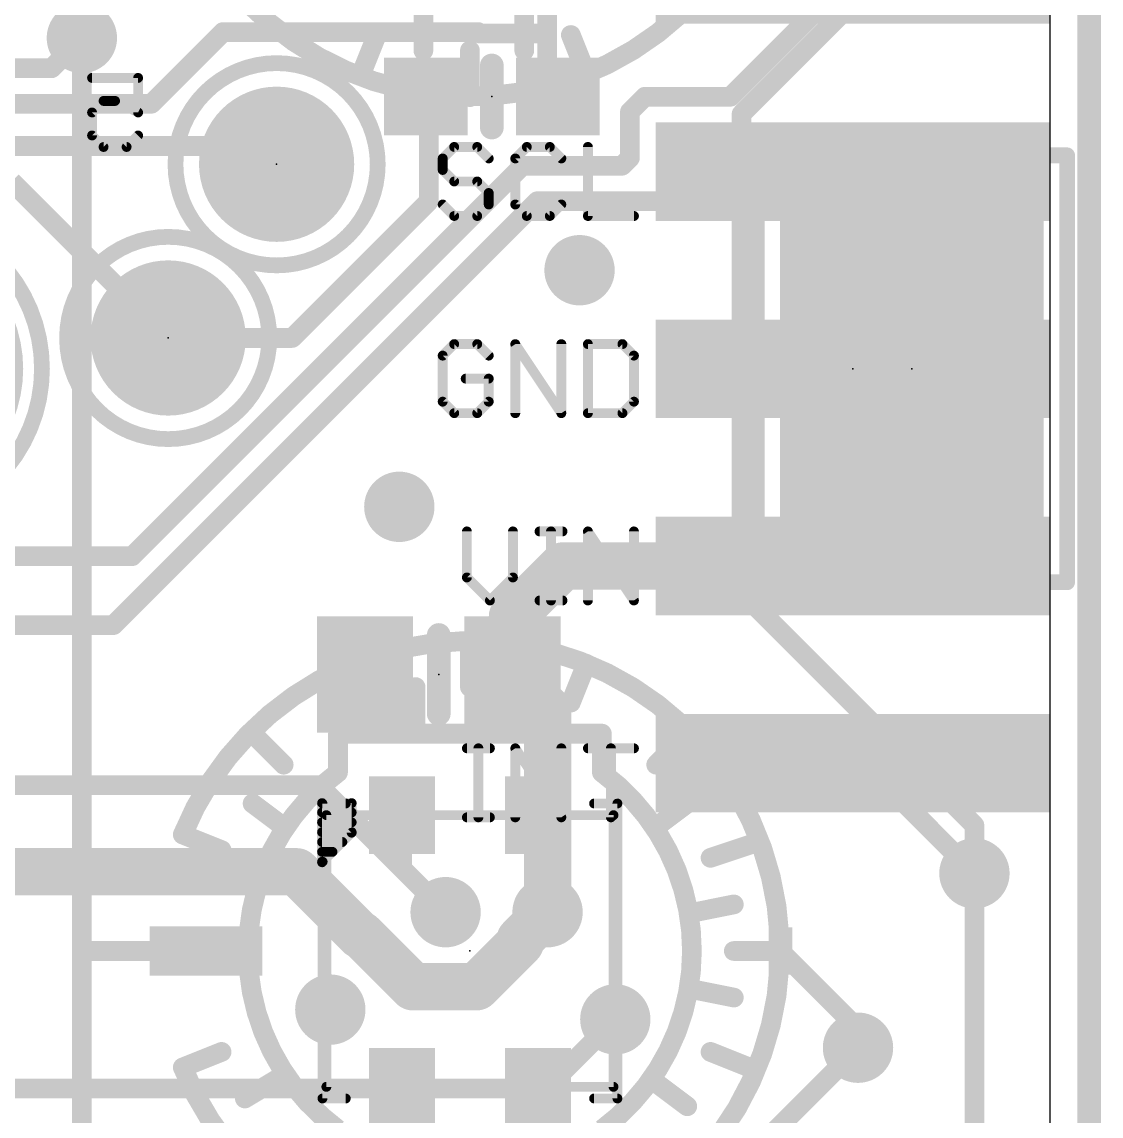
# Model space of a CAD drawing. Extents: x -30.6 to 30.6, y -30.6 to 30.6.
# Drawn here: x 16.73 to 30.63, y -9.63 to 4.47 of the extents above; entities that cross this region are included whole.
import ezdxf

# ---------------------------------------------------------------- set-up
doc = ezdxf.new("R2010")
doc.units = 0
for name, color, linetype in [('1', 12, 'CONTINUOUS'), ('16', 5, 'CONTINUOUS'), ('17', 110, 'CONTINUOUS'), ('18', 110, 'CONTINUOUS'), ('20', 53, 'CONTINUOUS'), ('21', 40, 'CONTINUOUS'), ('22', 53, 'CONTINUOUS'), ('23', 40, 'CONTINUOUS'), ('24', 6, 'CONTINUOUS')]:
    doc.layers.add(name, color=color, linetype=linetype)

# ---------------------------------------------------------------- blocks, each defined once
blk = doc.blocks.new('RECT')
blk.add_solid([(-0.5, -0.5), (0.5, -0.5), (-0.5, 0.5), (0.5, 0.5)])
blk = doc.blocks.new('PIE')
at = {"const_width": 0.5}
blk.add_lwpolyline([(0, -0.25, 1), (0, 0.25, 1), (0, -0.25)], format="xyb", dxfattribs=at)
blk = doc.blocks.new('ROUNDP')
at = {"const_width": 0.5}
blk.add_lwpolyline([(0, -0.25, 1), (0, 0.25, 1), (0, -0.25)], format="xyb", dxfattribs=at)
blk = doc.blocks.new('ROUNDV')
at = {"const_width": 0.5}
blk.add_lwpolyline([(0, -0.25, 1), (0, 0.25, 1), (0, -0.25)], format="xyb", dxfattribs=at)

msp = doc.modelspace()

# ---------------------------------------------------------------- linework, layer by layer
at = {"layer": '1'}
for points, const_width in [([(30.48, -30.48), (30.48, 30.48)], 0.3048), ([(17.526, 5.715), (17.526, 4.288)], 0.254), ([(25.8572, 3.5052), (27.432, 5.08)], 0.254), ([(23.495, 4.8209), (23.495, 4.318)], 0.254), ([(17.1096, 3.8716), (17.5, 4.262)], 0.254), ([(17.526, 4.288), (17.5, 4.262)], 0.254), ([(18.3953, 3.4144), (19.3191, 4.3382)], 0.254), ([(19.3191, 4.3382), (22.6063, 4.3382)], 0.254), ([(22.6063, 4.3382), (22.6265, 4.318)], 0.254), ([(22.6265, 4.318), (23.495, 4.318)], 0.254), ([(23.495, 4.318), (23.495, 3.645)], 0.254), ([(15.3054, 3.8716), (17.1096, 3.8716)], 0.254), ([(23.495, 3.645), (23.632, 3.508)], 0.254), ([(15.116, 3.4144), (18.3953, 3.4144)], 0.254), ([(21.971, 3.469), (21.932, 3.508)], 0.254), ([(21.971, 2.159), (21.971, 3.469)], 0.254), ([(24.5618, 3.3118), (24.7552, 3.5052)], 0.254), ([(24.7552, 3.5052), (25.8572, 3.5052)], 0.254), ([(24.5618, 2.7178), (24.5618, 3.3118)], 0.254), ([(13.5266, 2.8702), (19.7738, 2.8702)], 0.254), ([(19.7738, 2.8702), (20.009, 2.635)], 0.254), ([(24.4602, 2.6162), (24.5618, 2.7178)], 0.254), ([(18.1494, -2.413), (23.1786, 2.6162)], 0.254), ([(23.1786, 2.6162), (24.4602, 2.6162)], 0.254), ([(16.596, 2.413), (18.612, 0.397)], 0.254), ([(27.051, 2.159), (27.432, 2.54)], 0.254), ([(17.907, -3.302), (23.368, 2.159)], 0.254), ([(20.209, 0.397), (21.971, 2.159)], 0.254), ([(23.368, 2.159), (27.051, 2.159)], 0.254), ([(18.612, 0.397), (20.209, 0.397)], 0.254), ([(23.698, -2.54), (23.048, -3.19)], 0.6096), ([(27.432, -2.54), (23.698, -2.54)], 0.6096), ([(15.621, -2.413), (18.1494, -2.413)], 0.254), ([(23.048, -3.19), (23.048, -3.937)], 0.6096), ([(16.1066, -3.302), (17.907, -3.302)], 0.254), ([(23.5, -4.389), (23.048, -3.937)], 0.6096), ([(23.5, -7), (23.5, -4.389)], 0.6096), ([(27.58, -5.08), (27.432, -5.08)], 0.254), ([(29, -6.5), (27.58, -5.08)], 0.254), ([(-15.873, -5.365), (20.5514, -5.365)], 0.254), ([(20.5514, -5.365), (22.1864, -7)], 0.254), ([(20.2678, -6.4796), (8.9228, -6.4796)], 0.6096), ([(21.082, -7.2938), (20.2678, -6.4796)], 0.6096), ([(29, -10.878), (29, -6.5)], 0.254), ([(23.5, -7), (23.1476, -7.3524)], 0.6096), ([(21.0991, -7.2938), (21.082, -7.2938)], 0.6096), ([(21.7665, -7.9612), (21.0991, -7.2938)], 0.6096), ([(23.1476, -7.3524), (23.1476, -7.3981)], 0.6096), ([(23.1476, -7.3981), (22.5845, -7.9612)], 0.6096), ([(22.5845, -7.9612), (21.7665, -7.9612)], 0.6096), ([(23.483, -9.271), (24.373, -8.381)], 0.254), ([(25.24, -11.006), (27.5, -8.746)], 0.254), ([(12.319, -9.271), (23.483, -9.271)], 0.254)]:
    msp.add_lwpolyline(points, dxfattribs=dict(at, const_width=const_width))
for points, const_width in [([(17.4551, 4.3069, 1), (17.5449, 4.2171)], 0.127), ([(17.5449, 4.2171, 1), (17.4551, 4.3069)], 0.127), ([(17.5709, 4.2431, 1), (17.4811, 4.3329)], 0.127), ([(19.3191, 4.4017, 1), (19.3191, 4.2747)], 0.127), ([(19.364, 4.2933, 1), (19.2742, 4.3831)], 0.127), ([(22.6512, 4.3831, 1), (22.5614, 4.2933)], 0.127), ([(22.6265, 4.3815, 1), (22.6265, 4.2545)], 0.127), ([(22.5816, 4.2731, 1), (22.6714, 4.3629)], 0.127), ([(22.6063, 4.2747, 1), (22.6063, 4.4017)], 0.127), ([(23.5585, 4.318, 1), (23.4315, 4.318)], 0.127), ([(23.4315, 4.318, 1), (23.5585, 4.318)], 0.127), ([(23.495, 4.2545, 1), (23.495, 4.3815)], 0.127), ([(17.4625, 4.288, 1), (17.5895, 4.288)], 0.127), ([(17.0647, 3.9165, 1), (17.1545, 3.8267)], 0.127), ([(17.1096, 3.8081, 1), (17.1096, 3.9351)], 0.127), ([(23.5399, 3.6899, 1), (23.4501, 3.6001)], 0.127), ([(23.4315, 3.645, 1), (23.5585, 3.645)], 0.127), ([(18.3953, 3.3509, 1), (18.3953, 3.4779)], 0.127), ([(21.9769, 3.5529, 1), (21.8871, 3.4631)], 0.127), ([(22.0345, 3.469, 1), (21.9075, 3.469)], 0.127), ([(21.9261, 3.4241, 1), (22.0159, 3.5139)], 0.127), ([(23.5871, 3.4631, 1), (23.6769, 3.5529)], 0.127), ([(24.7552, 3.5687, 1), (24.7552, 3.4417)], 0.127), ([(24.8001, 3.4603, 1), (24.7103, 3.5501)], 0.127), ([(25.8123, 3.5501, 1), (25.9021, 3.4603)], 0.127), ([(25.8572, 3.4417, 1), (25.8572, 3.5687)], 0.127), ([(18.3504, 3.4593, 1), (18.4402, 3.3695)], 0.127), ([(24.6253, 3.3118, 1), (24.4983, 3.3118)], 0.127), ([(24.5169, 3.3567, 1), (24.6067, 3.2669)], 0.127), ([(19.8187, 2.9151, 1), (19.7289, 2.8253)], 0.127), ([(19.7738, 2.8067, 1), (19.7738, 2.9337)], 0.127), ([(24.6067, 2.6729, 1), (24.5169, 2.7627)], 0.127), ([(19.9641, 2.5901, 1), (20.0539, 2.6799)], 0.127), ([(23.1786, 2.6797, 1), (23.1786, 2.5527)], 0.127), ([(23.2235, 2.5713, 1), (23.1337, 2.6611)], 0.127), ([(24.4153, 2.6611, 1), (24.5051, 2.5713)], 0.127), ([(24.4602, 2.5527, 1), (24.4602, 2.6797)], 0.127), ([(24.4983, 2.7178, 1), (24.6253, 2.7178)], 0.127), ([(27.4769, 2.4951, 1), (27.3871, 2.5849)], 0.127), ([(22.0159, 2.1141, 1), (21.9261, 2.2039)], 0.127), ([(23.368, 2.2225, 1), (23.368, 2.0955)], 0.127), ([(23.4129, 2.1141, 1), (23.3231, 2.2039)], 0.127), ([(27.0061, 2.2039, 1), (27.0959, 2.1141)], 0.127), ([(27.051, 2.0955, 1), (27.051, 2.2225)], 0.127), ([(21.9075, 2.159, 1), (22.0345, 2.159)], 0.127), ([(18.612, 0.4605, 1), (18.612, 0.3335)], 0.127), ([(18.5671, 0.3521, 1), (18.6569, 0.4419)], 0.127), ([(20.1641, 0.4419, 1), (20.2539, 0.3521)], 0.127), ([(20.209, 0.3335, 1), (20.209, 0.4605)], 0.127), ([(23.698, -2.3876, 1), (23.698, -2.6924)], 0.3048), ([(23.8058, -2.6478, 1), (23.5902, -2.4322)], 0.3048), ([(27.432, -2.6924, 1), (27.432, -2.3876)], 0.3048), ([(18.1045, -2.3681, 1), (18.1943, -2.4579)], 0.127), ([(18.1494, -2.4765, 1), (18.1494, -2.3495)], 0.127), ([(22.9402, -3.0822, 1), (23.1558, -3.2978)], 0.3048), ([(23.2004, -3.19, 1), (22.8956, -3.19)], 0.3048), ([(17.8621, -3.2571, 1), (17.9519, -3.3469)], 0.127), ([(17.907, -3.3655, 1), (17.907, -3.2385)], 0.127), ([(23.1558, -3.8292, 1), (22.9402, -4.0448)], 0.3048), ([(22.8956, -3.937, 1), (23.2004, -3.937)], 0.3048), ([(23.6524, -4.389, 1), (23.3476, -4.389)], 0.3048), ([(23.3922, -4.4968, 1), (23.6078, -4.2812)], 0.3048), ([(27.432, -5.0165, 1), (27.432, -5.1435)], 0.127), ([(27.6249, -5.0351, 1), (27.5351, -5.1249)], 0.127), ([(27.58, -5.1435, 1), (27.58, -5.0165)], 0.127), ([(20.5963, -5.3201, 1), (20.5065, -5.4099)], 0.127), ([(20.5514, -5.4285, 1), (20.5514, -5.3015)], 0.127), ([(20.3756, -6.3718, 1), (20.16, -6.5874)], 0.3048), ([(20.2678, -6.632, 1), (20.2678, -6.3272)], 0.3048), ([(29.0635, -6.5, 1), (28.9365, -6.5)], 0.127), ([(28.9551, -6.5449, 1), (29.0449, -6.4551)], 0.127), ([(23.6078, -7.1078, 1), (23.3922, -6.8922)], 0.3048), ([(22.1415, -7.0449, 1), (22.2313, -6.9551)], 0.127), ([(23.3476, -7, 1), (23.6524, -7)], 0.3048), ([(21.082, -7.1414, 1), (21.082, -7.4462)], 0.3048), ([(21.2069, -7.186, 1), (20.9914, -7.4016)], 0.3048), ([(20.9742, -7.4016, 1), (21.1898, -7.186)], 0.3048), ([(21.0991, -7.4462, 1), (21.0991, -7.1414)], 0.3048), ([(23.3, -7.3524, 1), (22.9952, -7.3524)], 0.3048), ([(23.0398, -7.2446, 1), (23.2554, -7.4602)], 0.3048), ([(23.2554, -7.5059, 1), (23.0398, -7.2904)], 0.3048), ([(22.9952, -7.3981, 1), (23.3, -7.3981)], 0.3048), ([(21.7665, -7.8088, 1), (21.7665, -8.1136)], 0.3048), ([(21.6588, -8.069, 1), (21.8743, -7.8534)], 0.3048), ([(22.4768, -7.8534, 1), (22.6923, -8.069)], 0.3048), ([(22.5845, -8.1136, 1), (22.5845, -7.8088)], 0.3048), ([(24.4179, -8.4259, 1), (24.3281, -8.3361)], 0.127), ([(27.5449, -8.7909, 1), (27.4551, -8.7011)], 0.127), ([(23.483, -9.3345, 1), (23.483, -9.2075)], 0.127), ([(23.4381, -9.2261, 1), (23.5279, -9.3159)], 0.127)]:
    msp.add_lwpolyline(points, format="xyb", dxfattribs=dict(at, const_width=const_width))
at = {"layer": '16'}
for points, const_width in [([(30.48, -30.48), (30.48, 30.48)], 0.3048), ([(17.5, 7.5), (17.5, 4.262)], 0.254), ([(26, 3.2822), (28.2584, 5.5406)], 0.254), ([(21.9, 4.7), (21.9, 4.1)], 0.254), ([(23.2, 4.7), (23.2, 4.1)], 0.254), ([(17.5, 4.262), (17.5, -7.5)], 0.254), ([(21.1, 3.8), (21.3, 4.3)], 0.254), ([(24, 3.8), (23.8, 4.3)], 0.254), ([(22.5, 3.5), (22.5, 4.1)], 0.254), ([(26, -2.881), (26, 3.2822)], 0.254), ([(29, -5.881), (26, -2.881)], 0.254), ([(22.5, -3.5), (22.5, -4.1)], 0.254), ([(21, -3.8), (21.2, -4.3)], 0.254), ([(24, -3.8), (23.8, -4.3)], 0.254), ([(21.8, -4.7), (21.8, -4.1)], 0.254), ([(23.2, -4.7), (23.2, -4.1)], 0.254), ([(19.7, -4.7), (20.1, -5.1)], 0.254), ([(20.8, -5.2), (20.8, -4.7)], 0.254), ([(21.8, -4.7), (20.8, -4.7)], 0.254), ([(23.2, -4.7), (21.8, -4.7)], 0.254), ([(24.2, -4.7), (23.2, -4.7)], 0.254), ([(24.2, -5.2), (24.2, -4.7)], 0.254), ([(25.3, -4.7), (24.9, -5.1)], 0.254), ([(20.1, -5.9), (19.7, -5.6)], 0.254), ([(23.5, -5.875), (23.375, -5.75)], 0.6096), ([(24.9, -5.9), (25.3, -5.6)], 0.254), ([(21.625, -5.75), (21.625, -6.4386)], 0.254), ([(23.5, -7), (23.5, -5.875)], 0.6096), ([(29, -5.881), (29, -6.5)], 0.254), ([(18.8, -6), (19.3, -6.2)], 0.254), ([(26.2, -6.1), (25.6, -6.3)], 0.254), ([(21.625, -6.4386), (22.1864, -7)], 0.254), ([(25.4, -7), (25.9, -6.9)], 0.254), ([(17.5, -7.5), (17.5, -22)], 0.254), ([(19.1, -7.5), (17.5, -7.5)], 0.254), ([(26.5, -7.5), (25.9, -7.5)], 0.254), ([(26.5, -7.5), (27.5, -8.5)], 0.254), ([(25.4, -8), (25.9, -8.1)], 0.254), ([(23.504, -9.25), (24.373, -8.381)], 0.254), ([(27.5, -8.5), (27.5, -8.746)], 0.254), ([(18.8, -9), (19.3, -8.8)], 0.254), ([(26.1, -9), (25.6, -8.8)], 0.254), ([(20.1, -9.1), (19.6, -9.4)], 0.254), ([(23.375, -9.25), (23.504, -9.25)], 0.254), ([(24.9, -9.2), (25.3, -9.5)], 0.254)]:
    msp.add_lwpolyline(points, dxfattribs=dict(at, const_width=const_width))
for points, const_width in [([(18.8, 6, 5.1283), (18.8, 9)], 0.254), ([(17.5635, 4.262, 1), (17.4365, 4.262)], 0.127), ([(21.359, 4.2764, 1), (21.241, 4.3236)], 0.127), ([(23.859, 4.3236, 1), (23.741, 4.2764)], 0.127), ([(17.4365, 4.262, 1), (17.5635, 4.262)], 0.127), ([(21.8365, 4.1, 1), (21.9635, 4.1)], 0.127), ([(22.5635, 4.1, 1), (22.4365, 4.1)], 0.127), ([(23.1365, 4.1, 1), (23.2635, 4.1)], 0.127), ([(21.041, 3.8236, 1), (21.159, 3.7764)], 0.127), ([(23.941, 3.7764, 1), (24.059, 3.8236)], 0.127), ([(22.4365, 3.5, 1), (22.5635, 3.5)], 0.127), ([(26.0635, 3.2822, 1), (25.9365, 3.2822)], 0.127), ([(25.9551, 3.3271, 1), (26.0449, 3.2373)], 0.127), ([(26.0449, -2.8361, 1), (25.9551, -2.9259)], 0.127), ([(25.9365, -2.881, 1), (26.0635, -2.881)], 0.127), ([(18.8, -9, 5.1283), (18.8, -6)], 0.254), ([(22.5635, -3.5, 1), (22.4365, -3.5)], 0.127), ([(21.059, -3.7764, 1), (20.941, -3.8236)], 0.127), ([(24.059, -3.8236, 1), (23.941, -3.7764)], 0.127), ([(21.8635, -4.1, 1), (21.7365, -4.1)], 0.127), ([(22.4365, -4.1, 1), (22.5635, -4.1)], 0.127), ([(23.2635, -4.1, 1), (23.1365, -4.1)], 0.127), ([(21.141, -4.3236, 1), (21.259, -4.2764)], 0.127), ([(23.741, -4.2764, 1), (23.859, -4.3236)], 0.127), ([(19.7449, -4.6551, 1), (19.6551, -4.7449)], 0.127), ([(20.8635, -4.7, 1), (20.7365, -4.7)], 0.127), ([(20.8, -4.6365, 1), (20.8, -4.7635)], 0.127), ([(21.8, -4.6365, 1), (21.8, -4.7635)], 0.127), ([(21.7365, -4.7, 1), (21.8635, -4.7)], 0.127), ([(21.8, -4.7635, 1), (21.8, -4.6365)], 0.127), ([(23.2, -4.6365, 1), (23.2, -4.7635)], 0.127), ([(23.1365, -4.7, 1), (23.2635, -4.7)], 0.127), ([(23.2, -4.7635, 1), (23.2, -4.6365)], 0.127), ([(24.2635, -4.7, 1), (24.1365, -4.7)], 0.127), ([(24.2, -4.7635, 1), (24.2, -4.6365)], 0.127), ([(25.3449, -4.7449, 1), (25.2551, -4.6551)], 0.127), ([(20.8, -5.2, 0.5044), (20.8, -9.8)], 0.254), ([(20.0551, -5.1449, 1), (20.1449, -5.0551)], 0.127), ([(20.8377, -5.2511, 1), (20.7623, -5.1489)], 0.127), ([(24.2, -9.8, 0.5044), (24.2, -5.2)], 0.254), ([(24.2377, -5.1489, 1), (24.1623, -5.2511)], 0.127), ([(24.8551, -5.0551, 1), (24.9449, -5.1449)], 0.127), ([(20.7365, -5.2, 1), (20.8635, -5.2)], 0.127), ([(24.1365, -5.2, 1), (24.2635, -5.2)], 0.127), ([(19.7381, -5.5492, 1), (19.6619, -5.6508)], 0.127), ([(23.4828, -5.6422, 1), (23.2672, -5.8578)], 0.3048), ([(25.3381, -5.6508, 1), (25.2619, -5.5492)], 0.127), ([(21.6885, -5.75, 1), (21.5615, -5.75)], 0.127), ([(23.6524, -5.875, 1), (23.3476, -5.875)], 0.3048), ([(23.3922, -5.9828, 1), (23.6078, -5.7672)], 0.3048), ([(29.0635, -5.881, 1), (28.9365, -5.881)], 0.127), ([(28.9551, -5.9259, 1), (29.0449, -5.8361)], 0.127), ([(18.8236, -5.941, 1), (18.7764, -6.059)], 0.127), ([(18.7412, -5.9761, 1), (18.8588, -6.0239)], 0.127), ([(20.0619, -5.9508, 1), (20.1381, -5.8492)], 0.127), ([(24.8619, -5.8492, 1), (24.9381, -5.9508)], 0.127), ([(26.2201, -6.1602, 1), (26.1799, -6.0398)], 0.127), ([(19.2764, -6.259, 1), (19.3236, -6.141)], 0.127), ([(25.5799, -6.2398, 1), (25.6201, -6.3602)], 0.127), ([(21.6699, -6.3937, 1), (21.5801, -6.4835)], 0.127), ([(21.5615, -6.4386, 1), (21.6885, -6.4386)], 0.127), ([(28.9365, -6.5, 1), (29.0635, -6.5)], 0.127), ([(22.1415, -7.0449, 1), (22.2313, -6.9551)], 0.127), ([(23.3476, -7, 1), (23.6524, -7)], 0.3048), ([(25.3875, -6.9377, 1), (25.4125, -7.0623)], 0.127), ([(25.9125, -6.9623, 1), (25.8875, -6.8377)], 0.127), ([(17.5635, -7.5, 1), (17.4365, -7.5)], 0.127), ([(17.5, -7.4365, 1), (17.5, -7.5635)], 0.127), ([(17.4365, -7.5, 1), (17.5635, -7.5)], 0.127), ([(19.1, -7.5635, 1), (19.1, -7.4365)], 0.127), ([(25.9, -7.4365, 1), (25.9, -7.5635)], 0.127), ([(26.5449, -7.4551, 1), (26.4551, -7.5449)], 0.127), ([(26.5, -7.5635, 1), (26.5, -7.4365)], 0.127), ([(25.4125, -7.9377, 1), (25.3875, -8.0623)], 0.127), ([(25.8875, -8.1623, 1), (25.9125, -8.0377)], 0.127), ([(24.4179, -8.4259, 1), (24.3281, -8.3361)], 0.127), ([(27.5635, -8.5, 1), (27.4365, -8.5)], 0.127), ([(27.4551, -8.5449, 1), (27.5449, -8.4551)], 0.127), ([(19.3236, -8.859, 1), (19.2764, -8.741)], 0.127), ([(25.6236, -8.741, 1), (25.5764, -8.859)], 0.127), ([(27.4365, -8.746, 1), (27.5635, -8.746)], 0.127), ([(18.8588, -8.9761, 1), (18.7412, -9.0239)], 0.127), ([(18.7764, -8.941, 1), (18.8236, -9.059)], 0.127), ([(26.0764, -9.059, 1), (26.1236, -8.941)], 0.127), ([(20.1327, -9.1545, 1), (20.0673, -9.0455)], 0.127), ([(23.375, -9.1865, 1), (23.375, -9.3135)], 0.127), ([(23.4591, -9.2051, 1), (23.5489, -9.2949)], 0.127), ([(23.504, -9.3135, 1), (23.504, -9.1865)], 0.127), ([(24.9381, -9.1492, 1), (24.8619, -9.2508)], 0.127), ([(19.5673, -9.3455, 1), (19.6327, -9.4545)], 0.127), ([(25.2619, -9.5508, 1), (25.3381, -9.4492)], 0.127)]:
    msp.add_lwpolyline(points, format="xyb", dxfattribs=dict(at, const_width=const_width))
at = {"layer": '20'}
msp.add_line((29.972, 30.028), (29.972, -29.972), dxfattribs=at)
at = {"layer": '21'}
for points, const_width in [([(20.009, 1.3321, 1), (20.009, 3.9379, 1), (20.009, 1.3321)], 0.2032), ([(22.8582, 3.908, 1), (22.7058, 3.908)], 0.1524), ([(22.7058, 3.108, 1), (22.8582, 3.108)], 0.1524), ([(22.2972, 2.89, 1), (22.2972, 2.8265)], 0.0635), ([(22.3197, 2.8358, 1), (22.2748, 2.8807)], 0.0635), ([(22.6163, 2.8807, 1), (22.5714, 2.8358)], 0.0635), ([(22.5938, 2.8265, 1), (22.5938, 2.89)], 0.0635), ([(23.2328, 2.89, 1), (23.2328, 2.8265)], 0.0635), ([(23.2552, 2.8358, 1), (23.2103, 2.8807)], 0.0635), ([(23.5518, 2.8807, 1), (23.5069, 2.8358)], 0.0635), ([(23.5293, 2.8265, 1), (23.5293, 2.89)], 0.0635), ([(24.0517, 2.8583, 1), (23.9882, 2.8583)], 0.0635), ([(22.1807, 2.71, 1), (22.1172, 2.71)], 0.0635), ([(22.1265, 2.7324, 1), (22.1714, 2.6875)], 0.0635), ([(22.7197, 2.6875, 1), (22.7646, 2.7324)], 0.0635), ([(23.1162, 2.71, 1), (23.0527, 2.71)], 0.0635), ([(23.062, 2.7324, 1), (23.1069, 2.6875)], 0.0635), ([(23.6552, 2.6875, 1), (23.7001, 2.7324)], 0.0635), ([(22.1172, 2.5617, 1), (22.1807, 2.5617)], 0.0635), ([(22.1714, 2.5841, 1), (22.1265, 2.5392)], 0.0635), ([(22.2972, 2.4451, 1), (22.2972, 2.3816)], 0.0635), ([(22.2748, 2.3909, 1), (22.3197, 2.4358)], 0.0635), ([(22.6163, 2.4358, 1), (22.5714, 2.3909)], 0.0635), ([(22.5938, 2.3816, 1), (22.5938, 2.4451)], 0.0635), ([(22.7739, 2.2651, 1), (22.7104, 2.2651)], 0.0635), ([(22.7197, 2.2426, 1), (22.7646, 2.2875)], 0.0635), ([(22.1714, 2.1392, 1), (22.1265, 2.0943)], 0.0635), ([(22.7104, 2.1168, 1), (22.7739, 2.1168)], 0.0635), ([(22.7646, 2.0943, 1), (22.7197, 2.1392)], 0.0635), ([(23.1069, 2.1392, 1), (23.062, 2.0943)], 0.0635), ([(23.0527, 2.1168, 1), (23.1162, 2.1168)], 0.0635), ([(23.7001, 2.0943, 1), (23.6552, 2.1392)], 0.0635), ([(22.2972, 2.0003, 1), (22.2972, 1.9368)], 0.0635), ([(22.2748, 1.946, 1), (22.3197, 1.991)], 0.0635), ([(22.5714, 1.991, 1), (22.6163, 1.946)], 0.0635), ([(22.5938, 1.9368, 1), (22.5938, 2.0003)], 0.0635), ([(23.2328, 2.0003, 1), (23.2328, 1.9368)], 0.0635), ([(23.2103, 1.946, 1), (23.2552, 1.991)], 0.0635), ([(23.5069, 1.991, 1), (23.5518, 1.946)], 0.0635), ([(23.5293, 1.9368, 1), (23.5293, 2.0003)], 0.0635), ([(24.02, 2.0003, 1), (24.02, 1.9368)], 0.0635), ([(23.9882, 1.9685, 1), (24.0517, 1.9685)], 0.0635), ([(24.6132, 1.9368, 1), (24.6132, 2.0003)], 0.0635), ([(18.612, -0.9059, 1), (18.612, 1.6999, 1), (18.612, -0.9059)], 0.2032), ([(22.2972, 0.35, 1), (22.2972, 0.2865)], 0.0635), ([(22.3197, 0.2958, 1), (22.2748, 0.3407)], 0.0635), ([(22.6163, 0.3407, 1), (22.5714, 0.2958)], 0.0635), ([(22.5938, 0.2865, 1), (22.5938, 0.35)], 0.0635), ([(23.1109, 0.3359, 1), (23.058, 0.3006)], 0.0635), ([(23.1162, 0.3183, 1), (23.0527, 0.3183)], 0.0635), ([(23.7094, 0.3183, 1), (23.6459, 0.3183)], 0.0635), ([(24.0517, 0.3183, 1), (23.9882, 0.3183)], 0.0635), ([(24.02, 0.35, 1), (24.02, 0.2865)], 0.0635), ([(24.4873, 0.3407, 1), (24.4424, 0.2958)], 0.0635), ([(24.4649, 0.2865, 1), (24.4649, 0.35)], 0.0635), ([(22.1807, 0.17, 1), (22.1172, 0.17)], 0.0635), ([(22.1265, 0.1924, 1), (22.1714, 0.1475)], 0.0635), ([(22.7197, 0.1475, 1), (22.7646, 0.1924)], 0.0635), ([(24.6449, 0.17, 1), (24.5814, 0.17)], 0.0635), ([(24.5907, 0.1475, 1), (24.6356, 0.1924)], 0.0635), ([(22.4455, -0.0949, 1), (22.4455, -0.1584)], 0.0635), ([(22.7739, -0.1266, 1), (22.7104, -0.1266)], 0.0635), ([(22.7421, -0.1584, 1), (22.7421, -0.0949)], 0.0635), ([(22.1172, -0.4232, 1), (22.1807, -0.4232)], 0.0635), ([(22.1714, -0.4008, 1), (22.1265, -0.4457)], 0.0635), ([(22.7104, -0.4232, 1), (22.7739, -0.4232)], 0.0635), ([(22.7646, -0.4457, 1), (22.7197, -0.4008)], 0.0635), ([(24.5814, -0.4232, 1), (24.6449, -0.4232)], 0.0635), ([(24.6356, -0.4457, 1), (24.5907, -0.4008)], 0.0635), ([(22.2972, -0.5397, 1), (22.2972, -0.6033)], 0.0635), ([(22.2748, -0.594, 1), (22.3197, -0.549)], 0.0635), ([(22.5714, -0.549, 1), (22.6163, -0.594)], 0.0635), ([(22.5938, -0.6033, 1), (22.5938, -0.5397)], 0.0635), ([(23.0527, -0.5715, 1), (23.1162, -0.5715)], 0.0635), ([(23.6459, -0.5715, 1), (23.7094, -0.5715)], 0.0635), ([(23.6512, -0.5891, 1), (23.7041, -0.5539)], 0.0635), ([(24.02, -0.5397, 1), (24.02, -0.6033)], 0.0635), ([(23.9882, -0.5715, 1), (24.0517, -0.5715)], 0.0635), ([(24.4424, -0.549, 1), (24.4873, -0.594)], 0.0635), ([(24.4649, -0.6033, 1), (24.4649, -0.5397)], 0.0635), ([(22.4925, -2.0947, 1), (22.429, -2.0947)], 0.0635), ([(23.0857, -2.0947, 1), (23.0222, -2.0947)], 0.0635), ([(23.3963, -2.063, 1), (23.3963, -2.1265)], 0.0635), ([(23.5763, -2.0947, 1), (23.5128, -2.0947)], 0.0635), ([(23.6929, -2.1265, 1), (23.6929, -2.063)], 0.0635), ([(24.0517, -2.0947, 1), (23.9882, -2.0947)], 0.0635), ([(24.0464, -2.0771, 1), (23.9936, -2.1124)], 0.0635), ([(24.6449, -2.0947, 1), (24.5814, -2.0947)], 0.0635), ([(22.429, -2.6879, 1), (22.4925, -2.6879)], 0.0635), ([(22.4832, -2.6655, 1), (22.4383, -2.7104)], 0.0635), ([(23.0222, -2.6879, 1), (23.0857, -2.6879)], 0.0635), ([(23.0764, -2.7104, 1), (23.0315, -2.6655)], 0.0635), ([(22.7349, -2.962, 1), (22.7798, -3.007)], 0.0635), ([(22.7349, -3.007, 1), (22.7798, -2.962)], 0.0635), ([(23.3963, -2.9527, 1), (23.3963, -3.0163)], 0.0635), ([(23.5128, -2.9845, 1), (23.5763, -2.9845)], 0.0635), ([(23.6929, -3.0163, 1), (23.6929, -2.9527)], 0.0635), ([(23.9882, -2.9845, 1), (24.0517, -2.9845)], 0.0635), ([(24.5814, -2.9845, 1), (24.6449, -2.9845)], 0.0635), ([(24.5867, -3.0021, 1), (24.6396, -2.9669)], 0.0635), ([(22.1742, -3.429, 1), (22.0218, -3.429)], 0.1524), ([(22.0218, -4.445, 1), (22.1742, -4.445)], 0.1524), ([(22.4608, -4.857, 1), (22.4608, -4.9205)], 0.0635), ([(22.6408, -4.8887, 1), (22.5773, -4.8887)], 0.0635), ([(22.7574, -4.9205, 1), (22.7574, -4.857)], 0.0635), ([(23.1109, -4.8711, 1), (23.058, -4.9064)], 0.0635), ([(23.1162, -4.8887, 1), (23.0527, -4.8887)], 0.0635), ([(23.7094, -4.8887, 1), (23.6459, -4.8887)], 0.0635), ([(24.02, -4.857, 1), (24.02, -4.9205)], 0.0635), ([(24.3483, -4.8887, 1), (24.2848, -4.8887)], 0.0635), ([(24.6132, -4.9205, 1), (24.6132, -4.857)], 0.0635), ([(22.4608, -5.7468, 1), (22.4608, -5.8102)], 0.0635), ([(22.5773, -5.7785, 1), (22.6408, -5.7785)], 0.0635), ([(22.7574, -5.8102, 1), (22.7574, -5.7468)], 0.0635), ([(23.0527, -5.7785, 1), (23.1162, -5.7785)], 0.0635), ([(23.6459, -5.7785, 1), (23.7094, -5.7785)], 0.0635), ([(23.6512, -5.7961, 1), (23.704, -5.7609)], 0.0635), ([(24.2848, -5.7785, 1), (24.3483, -5.7785)], 0.0635)]:
    msp.add_lwpolyline(points, format="xyb", dxfattribs=dict(at, const_width=const_width))
for points, const_width in [([(22.782, 3.908), (22.782, 3.108)], 0.3048), ([(22.2972, 2.8583), (22.1489, 2.71)], 0.127), ([(22.5938, 2.8583), (22.2972, 2.8583)], 0.127), ([(22.7421, 2.71), (22.5938, 2.8583)], 0.127), ([(23.2328, 2.8583), (23.0845, 2.71)], 0.127), ([(23.5293, 2.8583), (23.2328, 2.8583)], 0.127), ([(23.6776, 2.71), (23.5293, 2.8583)], 0.127), ([(24.02, 2.8583), (24.02, 1.9685)], 0.127), ([(22.1489, 2.71), (22.1489, 2.5617)], 0.127), ([(23.0845, 2.71), (23.0845, 2.1168)], 0.127), ([(22.1489, 2.5617), (22.2972, 2.4134)], 0.127), ([(22.2972, 2.4134), (22.5938, 2.4134)], 0.127), ([(22.5938, 2.4134), (22.7421, 2.2651)], 0.127), ([(22.7421, 2.2651), (22.7421, 2.1168)], 0.127), ([(22.2972, 1.9685), (22.1489, 2.1168)], 0.127), ([(22.7421, 2.1168), (22.5938, 1.9685)], 0.127), ([(23.0845, 2.1168), (23.2328, 1.9685)], 0.127), ([(23.5293, 1.9685), (23.6776, 2.1168)], 0.127), ([(22.5938, 1.9685), (22.2972, 1.9685)], 0.127), ([(23.2328, 1.9685), (23.5293, 1.9685)], 0.127), ([(24.02, 1.9685), (24.6132, 1.9685)], 0.127), ([(22.2972, 0.3183), (22.1489, 0.17)], 0.127), ([(22.5938, 0.3183), (22.2972, 0.3183)], 0.127), ([(22.7421, 0.17), (22.5938, 0.3183)], 0.127), ([(23.0845, -0.5715), (23.0845, 0.3183)], 0.127), ([(23.0845, 0.3183), (23.6776, -0.5715)], 0.127), ([(23.6776, -0.5715), (23.6776, 0.3183)], 0.127), ([(24.02, 0.3183), (24.02, -0.5715)], 0.127), ([(24.4649, 0.3183), (24.02, 0.3183)], 0.127), ([(24.6132, 0.17), (24.4649, 0.3183)], 0.127), ([(22.1489, 0.17), (22.1489, -0.4232)], 0.127), ([(24.6132, -0.4232), (24.6132, 0.17)], 0.127), ([(22.7421, -0.1266), (22.4455, -0.1266)], 0.127), ([(22.7421, -0.4232), (22.7421, -0.1266)], 0.127), ([(22.1489, -0.4232), (22.2972, -0.5715)], 0.127), ([(22.5938, -0.5715), (22.7421, -0.4232)], 0.127), ([(24.4649, -0.5715), (24.6132, -0.4232)], 0.127), ([(22.2972, -0.5715), (22.5938, -0.5715)], 0.127), ([(24.02, -0.5715), (24.4649, -0.5715)], 0.127), ([(22.4608, -2.0947), (22.4608, -2.6879)], 0.127), ([(23.054, -2.6879), (23.054, -2.0947)], 0.127), ([(23.3963, -2.0947), (23.6929, -2.0947)], 0.127), ([(23.5446, -2.9845), (23.5446, -2.0947)], 0.127), ([(24.02, -2.9845), (24.02, -2.0947)], 0.127), ([(24.02, -2.0947), (24.6132, -2.9845)], 0.127), ([(24.6132, -2.9845), (24.6132, -2.0947)], 0.127), ([(22.4608, -2.6879), (22.7574, -2.9845)], 0.127), ([(22.7574, -2.9845), (23.054, -2.6879)], 0.127), ([(23.3963, -2.9845), (23.6929, -2.9845)], 0.127), ([(22.098, -3.429), (22.098, -4.445)], 0.3048), ([(22.4608, -4.8887), (22.7574, -4.8887)], 0.127), ([(22.6091, -5.7785), (22.6091, -4.8887)], 0.127), ([(23.0845, -5.7785), (23.0845, -4.8887)], 0.127), ([(23.0845, -4.8887), (23.6776, -5.7785)], 0.127), ([(23.6776, -5.7785), (23.6776, -4.8887)], 0.127), ([(24.02, -4.8887), (24.6132, -4.8887)], 0.127), ([(24.3166, -5.7785), (24.3166, -4.8887)], 0.127), ([(22.4608, -5.7785), (22.7574, -5.7785)], 0.127)]:
    msp.add_lwpolyline(points, dxfattribs=dict(at, const_width=const_width))
at = {"layer": '22'}
for points, const_width in [([(17.6313, 3.7473), (18.2245, 3.7473)], 0.127), ([(18.2245, 3.7473), (18.2245, 3.3024)], 0.127), ([(17.7796, 3.4507), (17.6313, 3.3024)], 0.127), ([(17.9279, 3.4507), (17.7796, 3.4507)], 0.127), ([(18.2245, 3.3024), (17.9279, 3.4507)], 0.127), ([(17.6313, 3.3024), (17.6313, 3.0058)], 0.127), ([(17.6313, 3.0058), (17.7796, 2.8575)], 0.127), ([(18.0762, 2.8575), (18.2245, 3.0058)], 0.127), ([(17.7796, 2.8575), (18.0762, 2.8575)], 0.127), ([(30.194, 2.75), (26.194, 2.75)], 0.2032), ([(26.194, 2.75), (26.194, -2.75)], 0.2032), ([(30.194, -2.75), (30.194, 2.75)], 0.2032), ([(26.194, -2.75), (30.194, -2.75)], 0.2032), ([(20.595, -5.595), (20.976, -5.595)], 0.127), ([(20.595, -6.357), (20.595, -5.595)], 0.127), ([(20.9, -5.6), (20.6, -5.6)], 0.127), ([(20.6, -5.6), (20.6, -9.4)], 0.127), ([(20.976, -5.595), (20.976, -5.976)], 0.127), ([(24.1, -5.6), (24.4, -5.6)], 0.127), ([(24.4, -5.6), (24.4, -9.4)], 0.127), ([(20.595, -5.715), (20.976, -5.715)], 0.127), ([(20.595, -5.842), (20.976, -5.842)], 0.127), ([(20.65, -9.25), (20.65, -5.75)], 0.127), ([(20.65, -5.75), (24.35, -5.75)], 0.127), ([(24.35, -5.75), (24.35, -9.25)], 0.127), ([(20.595, -5.969), (20.976, -5.969)], 0.127), ([(20.976, -5.976), (20.595, -6.357)], 0.127), ([(20.595, -6.096), (20.856, -6.096)], 0.127), ([(20.595, -6.223), (20.729, -6.223)], 0.127), ([(20.595, -6.35), (20.602, -6.35)], 0.127), ([(24.35, -9.25), (20.65, -9.25)], 0.127), ([(20.6, -9.4), (20.9, -9.4)], 0.127), ([(24.4, -9.4), (24.1, -9.4)], 0.127)]:
    msp.add_lwpolyline(points, dxfattribs=dict(at, const_width=const_width))
for points, const_width in [([(17.6313, 3.779, 1), (17.6313, 3.7155)], 0.0635), ([(18.2563, 3.7473, 1), (18.1928, 3.7473)], 0.0635), ([(18.2245, 3.7155, 1), (18.2245, 3.779)], 0.0635), ([(17.7796, 3.4824, 1), (17.7796, 3.4189)], 0.0635), ([(17.8021, 3.4282, 1), (17.7572, 3.4731)], 0.0635), ([(17.9421, 3.4791, 1), (17.9137, 3.4223)], 0.0635), ([(17.9279, 3.4189, 1), (17.9279, 3.4824)], 0.0635), ([(17.6631, 3.3024, 1), (17.5996, 3.3024)], 0.0635), ([(17.6089, 3.3248, 1), (17.6538, 3.2799)], 0.0635), ([(18.1928, 3.3024, 1), (18.2563, 3.3024)], 0.0635), ([(18.2103, 3.274, 1), (18.2387, 3.3308)], 0.0635), ([(17.5996, 3.0058, 1), (17.6631, 3.0058)], 0.0635), ([(17.6538, 3.0282, 1), (17.6089, 2.9833)], 0.0635), ([(18.247, 2.9833, 1), (18.202, 3.0282)], 0.0635), ([(17.7796, 2.8893, 1), (17.7796, 2.8257)], 0.0635), ([(17.7572, 2.835, 1), (17.8021, 2.88)], 0.0635), ([(18.0538, 2.88, 1), (18.0987, 2.835)], 0.0635), ([(18.0762, 2.8257, 1), (18.0762, 2.8893)], 0.0635), ([(26.194, 2.8008, 1), (26.194, 2.6992)], 0.1016), ([(26.2448, 2.75, 1), (26.1432, 2.75)], 0.1016), ([(30.2448, 2.75, 1), (30.1432, 2.75)], 0.1016), ([(30.194, 2.6992, 1), (30.194, 2.8008)], 0.1016), ([(14.986, -2, 1), (14.986, 2, 1), (14.986, -2)], 0.2032), ([(26.194, -2.6992, 1), (26.194, -2.8008)], 0.1016), ([(30.194, -2.8008, 1), (30.194, -2.6992)], 0.1016), ([(26.1432, -2.75, 1), (26.2448, -2.75)], 0.1016), ([(30.1432, -2.75, 1), (30.2448, -2.75)], 0.1016), ([(20.595, -5.5633, 1), (20.595, -5.6268)], 0.0635), ([(20.6268, -5.595, 1), (20.5633, -5.595)], 0.0635), ([(20.6, -5.5683, 1), (20.6, -5.6318)], 0.0635), ([(20.6318, -5.6, 1), (20.5683, -5.6)], 0.0635), ([(20.9, -5.6318, 1), (20.9, -5.5683)], 0.0635), ([(21.0078, -5.595, 1), (20.9443, -5.595)], 0.0635), ([(20.976, -5.6268, 1), (20.976, -5.5633)], 0.0635), ([(24.1, -5.5683, 1), (24.1, -5.6318)], 0.0635), ([(24.4318, -5.6, 1), (24.3683, -5.6)], 0.0635), ([(24.4, -5.6318, 1), (24.4, -5.5683)], 0.0635), ([(20.595, -5.6833, 1), (20.595, -5.7467)], 0.0635), ([(20.595, -5.8103, 1), (20.595, -5.8738)], 0.0635), ([(20.65, -5.7183, 1), (20.65, -5.7817)], 0.0635), ([(20.6818, -5.75, 1), (20.6183, -5.75)], 0.0635), ([(20.976, -5.7467, 1), (20.976, -5.6833)], 0.0635), ([(20.976, -5.8738, 1), (20.976, -5.8103)], 0.0635), ([(24.3818, -5.75, 1), (24.3183, -5.75)], 0.0635), ([(24.35, -5.7817, 1), (24.35, -5.7183)], 0.0635), ([(20.595, -5.9373, 1), (20.595, -6.0008)], 0.0635), ([(20.9985, -5.9985, 1), (20.9535, -5.9535)], 0.0635), ([(20.976, -6.0008, 1), (20.976, -5.9373)], 0.0635), ([(20.595, -6.0643, 1), (20.595, -6.1277)], 0.0635), ([(20.856, -6.1277, 1), (20.856, -6.0643)], 0.0635), ([(20.9443, -5.976, 1), (21.0078, -5.976)], 0.0635), ([(20.595, -6.1913, 1), (20.595, -6.2547)], 0.0635), ([(20.729, -6.2547, 1), (20.729, -6.1913)], 0.0635), ([(20.5725, -6.3345, 1), (20.6175, -6.3795)], 0.0635), ([(20.595, -6.3183, 1), (20.595, -6.3818)], 0.0635), ([(20.5633, -6.357, 1), (20.6268, -6.357)], 0.0635), ([(20.602, -6.3818, 1), (20.602, -6.3183)], 0.0635), ([(20.65, -9.2182, 1), (20.65, -9.2818)], 0.0635), ([(20.6183, -9.25, 1), (20.6818, -9.25)], 0.0635), ([(24.3183, -9.25, 1), (24.3818, -9.25)], 0.0635), ([(24.35, -9.2818, 1), (24.35, -9.2182)], 0.0635), ([(20.6, -9.3682, 1), (20.6, -9.4318)], 0.0635), ([(20.5683, -9.4, 1), (20.6318, -9.4)], 0.0635), ([(20.9, -9.4318, 1), (20.9, -9.3682)], 0.0635), ([(24.1, -9.3682, 1), (24.1, -9.4318)], 0.0635), ([(24.3683, -9.4, 1), (24.4318, -9.4)], 0.0635), ([(24.4, -9.4318, 1), (24.4, -9.3682)], 0.0635)]:
    msp.add_lwpolyline(points, format="xyb", dxfattribs=dict(at, const_width=const_width))
at = {"layer": '23'}
for p in [(22.782, 3.508), (20.009, 2.635), (18.612, 0.397), (27.432, 0), (22.098, -3.937)]:
    msp.add_point(p, dxfattribs=at)
at = {"layer": '24'}
for p in [(28.194, 0), (22.5, -7.5), (22.5, -7.5)]:
    msp.add_point(p, dxfattribs=at)

# ---------------------------------------------------------------- block references
at = {"layer": '1', "xscale": 5.08, "yscale": 1.27, "rotation": 180}
for p in [(27.432, 5.08), (27.432, 2.54), (27.432, 0), (27.432, -2.54), (27.432, -5.08)]:
    msp.add_blockref('RECT', p, dxfattribs=at)
at = {"layer": '1', "xscale": 1.075}
for p in [(21.932, 3.508), (23.632, 3.508)]:
    msp.add_blockref('RECT', p, dxfattribs=at)
at = {"layer": '1'}
for name, p, xscale, yscale in [('PIE', (20.009, 2.635), 2, 2), ('PIE', (18.612, 0.397), 2, 2), ('RECT', (21.148, -3.937), 1.24, 1.5), ('RECT', (23.048, -3.937), 1.24, 1.5)]:
    msp.add_blockref(name, p, dxfattribs=dict(at, xscale=xscale, yscale=yscale))
at = {"layer": '16'}
for p, xscale, yscale, rotation in [((28.194, 0), 4.7, 3.4, 90), ((26.5, -7.5), 0.6096, 0.3048, 270)]:
    msp.add_blockref('RECT', p, dxfattribs=dict(at, xscale=xscale, yscale=yscale, rotation=rotation))
at = {"layer": '16', "xscale": 0.85, "rotation": 180}
for p in [(21.625, -5.75), (23.375, -5.75), (21.625, -9.25), (23.375, -9.25)]:
    msp.add_blockref('RECT', p, dxfattribs=at)
at = {"layer": '16', "xscale": 1.45, "yscale": 0.635}
msp.add_blockref('RECT', (19.1, -7.5), dxfattribs=at)
at = {"layer": '17', "xscale": 3.516, "yscale": 3.516, "rotation": 180}
msp.add_blockref('ROUNDP', (14.986, 0), dxfattribs=at)
msp.add_blockref('ROUNDP', (14.986, 0), dxfattribs=at)
at = {"layer": '18', "xscale": 0.9064, "yscale": 0.9064}
for p in [(17.5, 4.262), (17.5, 4.262), (23.9122, 1.27), (23.9122, 1.27), (21.59, -1.778), (21.59, -1.778), (29, -6.5), (29, -6.5), (22.1864, -7), (22.1864, -7), (23.5, -7), (23.5, -7), (20.701, -8.255), (20.701, -8.255), (24.373, -8.381), (24.373, -8.381), (27.5, -8.746), (27.5, -8.746)]:
    msp.add_blockref('ROUNDV', p, dxfattribs=at)

doc.saveas('drawing.dxf')
